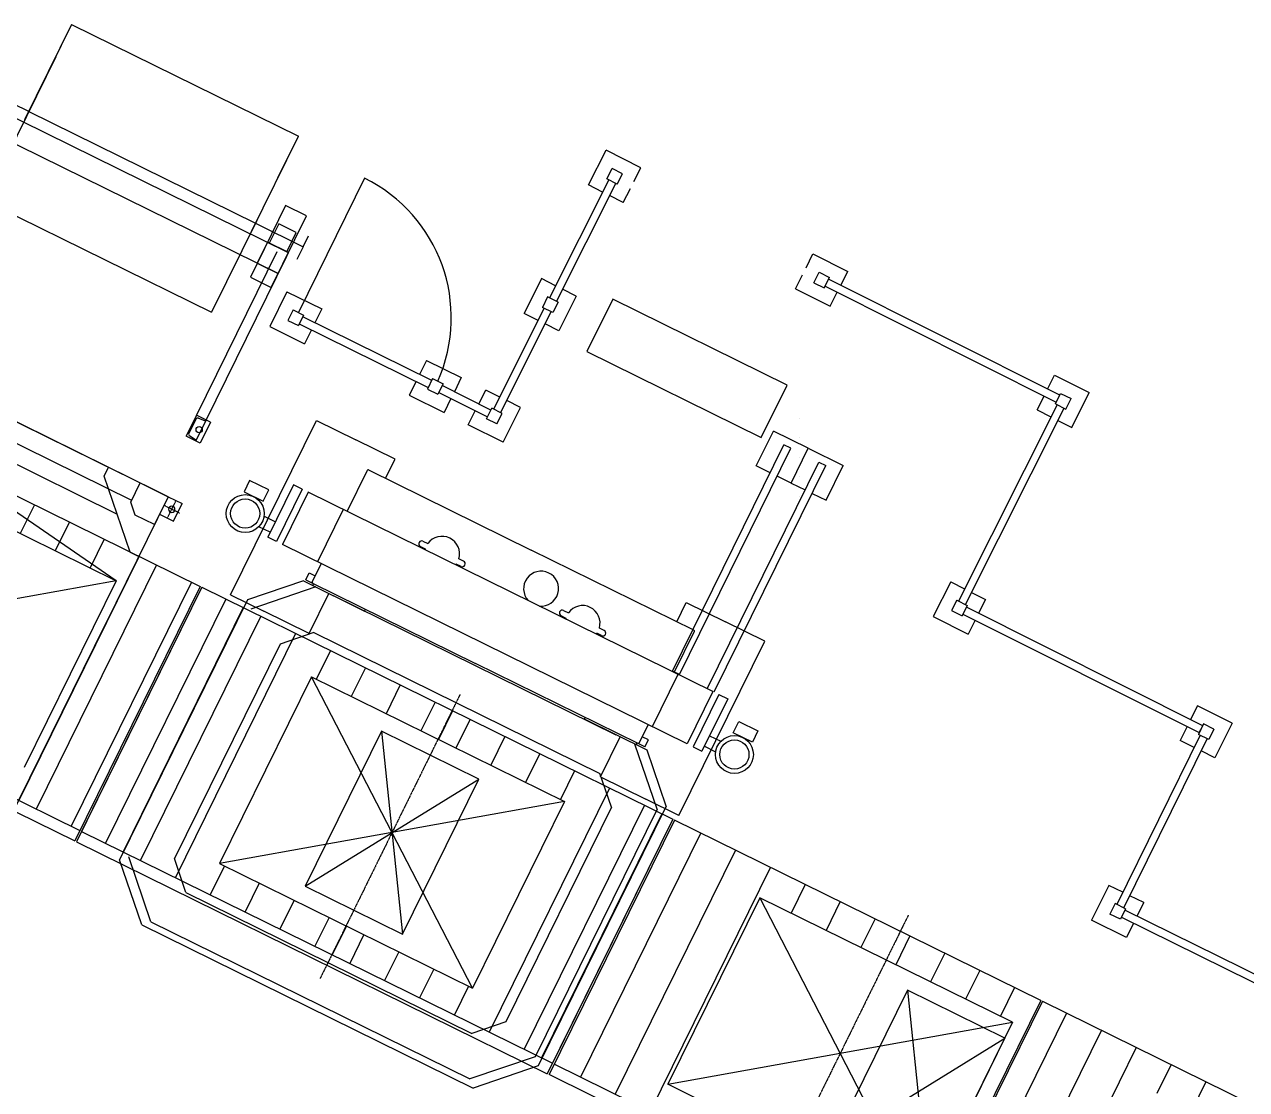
# Model space of a CAD drawing. Header units: millimetres. Extents: x -1732 to 458256, y -4349 to 130988.
# Drawn here: x 92971 to 99257, y 98295 to 103774 of the extents above; entities that cross this region are included whole.
import ezdxf

# ---------------------------------------------------------------- set-up
doc = ezdxf.new("R2010")
doc.units = ezdxf.units.MM
doc.header["$LTSCALE"] = 0.01
doc.header["$MEASUREMENT"] = 0
for name, pattern in [('CENTER', [50.8, 31.75, -6.35, 6.35, -6.35]), ('DASHED', [19.05, 12.7, -6.35]), ('GEN7A', [6.875, 4.75, -0.875, 0.375, -0.875])]:
    doc.linetypes.add(name, pattern=pattern)
doc.layers.get('0').update_dxf_attribs({"color": 251, "linetype": 'CONTINUOUS'})
for name, color, linetype in [('7A', 251, 'GEN7A'), ('BHMM', 251, 'CONTINUOUS'), ('CENN', 251, 'CONTINUOUS'), ('F-E-EQP', 251, 'CONTINUOUS'), ('GEV_FROZEN', 251, 'CONTINUOUS'), ('SAFETY-GUARD', 251, 'CONTINUOUS')]:
    doc.layers.add(name, color=color, linetype=linetype)

# ---------------------------------------------------------------- blocks, each defined once
blk = doc.blocks.new('*U17')
at = {"layer": 'BHMM'}
blk.add_circle((0, 0), 16.5, dxfattribs=at)
at = {"layer": 'CENN'}
for p, q in [((-46.5, 0), (46.5, 0)), ((0, 46.5), (0, -46.5))]:
    blk.add_line(p, q, dxfattribs=at)
blk = doc.blocks.new('*U18')
blk.add_circle((0, 0), 16.5)
at = {"layer": '7A'}
for p, q in [((-46.5, 0), (46.5, 0)), ((0, 46.5), (0, -46.5))]:
    blk.add_line(p, q, dxfattribs=at)
at = {"layer": 'GEV_FROZEN', "xscale": 0.1, "yscale": 0.1, "zscale": 0.1}
blk.add_blockref('*U17', (0, 0), dxfattribs=at)
blk = doc.blocks.new('safety-guard_800')
at = {"layer": 'SAFETY-GUARD', "linetype": 'DASHED'}
blk.add_line((0, 0), (800, 0), dxfattribs=at)
at = {"layer": 'SAFETY-GUARD', "linetype": 'Continuous'}
blk.add_lwpolyline([(0, -20), (800, -20), (800, 20), (0, 20)], close=True, dxfattribs=at)
blk = doc.blocks.new('doors_800left')
at = {"layer": 'SAFETY-GUARD', "linetype": 'Continuous'}
for p, q in [((0, 800), (0, 30.9)), ((-100, 100), (100, 100)), ((-100, 100), (-100, -100)), ((100, 100), (100, -100)), ((700, 100), (900, 100)), ((700, 100), (700, -100)), ((900, 100), (900, -100)), ((-30, 30), (-30, -30)), ((-30, 30), (30, 30)), ((30, 30), (30, -30)), ((770, 30), (770, -30)), ((770, 30), (830, 30)), ((830, 30), (830, -30)), ((-30, -30), (30, -30)), ((770, -30), (830, -30)), ((-100, -100), (100, -100)), ((700, -100), (900, -100))]:
    blk.add_line(p, q, dxfattribs=at)
at = {"layer": 'SAFETY-GUARD', "linetype": 'CENTER'}
for p, q in [((0, 115), (0, -115)), ((800, 115), (800, -115)), ((-115, 0), (115, 0)), ((685, 0), (915, 0))]:
    blk.add_line(p, q, dxfattribs=at)
at = {"layer": 'SAFETY-GUARD', "linetype": 'Continuous'}
blk.add_arc((0, 0), 800, 2.14606, 90, dxfattribs=at)
for p in [(0, 0), (800, 0)]:
    blk.add_point(p, dxfattribs=at)
blk.add_blockref('safety-guard_800', (0, 0), dxfattribs=at)

msp = doc.modelspace()

# ---------------------------------------------------------------- linework, layer by layer
at = {"layer": 'F-E-EQP', "linetype": 'Continuous'}
for p, q in [((93213.71659, 103774.36151), (92971.83439, 103283.37262)), ((93213.71659, 103774.36151), (93108.83147, 103561.45858)), ((93213.71659, 103774.36151), (94380.06849, 103199.76651)), ((93131.9994, 103608.48643), (92767.86963, 102868.094)), ((92992.75356, 103325.83577), (94159.10546, 102751.24077)), ((94138.00132, 102708.86875), (94379.88351, 103199.85764)), ((94274.99839, 102986.95471), (94379.88351, 103199.85764)), ((92767.86963, 102868.094), (93933.91563, 102293.64971)), ((94165.62458, 102764.9404), (93933.91563, 102293.64971)), ((96959.12928, 101748.16782), (96959.13168, 101748.16801)), ((96958.93546, 101648.17218), (96958.93998, 101648.17236)), ((92142.19371, 101553.18702), (93442.91863, 100912.39361)), ((96958.74107, 101548.17237), (96958.74559, 101548.17255)), ((96958.54668, 101448.17256), (96958.5512, 101448.17274)), ((96958.35229, 101348.17275), (96958.35681, 101348.17293)), ((93442.91851, 100912.39394), (91669.33261, 100593.34204)), ((93442.91863, 100912.39361), (92970.05775, 99952.54852)), ((94406.68723, 100911.37736), (94118.80706, 100813.5254)), ((94118.80706, 100813.5254), (93460.33723, 99476.91869)), ((96271.73061, 99752.90286), (96173.87865, 100040.78303)), ((96271.73061, 99752.90286), (95613.26079, 98416.29616)), ((93574.11859, 99142.17431), (93460.33723, 99476.91869)), ((93574.11859, 99142.17431), (95278.51641, 98302.5148)), ((95613.26079, 98416.29616), (95278.51641, 98302.5148))]:
    msp.add_line(p, q, dxfattribs=at)
at = {"layer": 'F-E-EQP'}
for p, q in [((92992.75356, 103325.83577), (92736.32972, 103452.16116)), ((92759.26524, 103374.173), (94323.34055, 102603.64238)), ((92706.23426, 103266.52711), (94270.36299, 102495.97017)), ((94158.93006, 102751.49554), (94404.96147, 102630.36095)), ((94279.04154, 102748.08993), (94230.42967, 102649.41427)), ((94368.74669, 102703.89733), (94279.04154, 102748.08993)), ((94221.45916, 102653.83353), (94168.42817, 102546.18764)), ((94329.10533, 102600.8024), (94221.45916, 102653.83353)), ((94320.13482, 102605.22166), (94368.74669, 102703.89733)), ((94404.96147, 102630.36095), (94432.6411, 102686.57989)), ((94269.92232, 102605.0135), (93802.65821, 101656.18719)), ((94276.07435, 102493.15651), (94329.10533, 102600.8024)), ((94404.96147, 102630.36095), (94372.86258, 102565.17149)), ((94319.26015, 102580.70757), (93851.99604, 101631.88125)), ((94168.42817, 102546.18764), (94276.07435, 102493.15651)), ((92140.73933, 102118.20243), (93454.91975, 101470.78076)), ((93092.51095, 101649.31889), (92140.73933, 102118.20243)), ((93442.91811, 100912.39386), (92035.8754, 101880.26025)), ((93522.85858, 101325.83486), (92506.79748, 101826.39016)), ((92080.55416, 101767.48929), (93874.6569, 100883.63728)), ((92493.72581, 101725.81255), (93447.75732, 101255.81569)), ((93852.67505, 101744.13783), (93816.43711, 101670.57961)), ((93927.45345, 101728.47928), (93855.68934, 101763.83336)), ((93866.06482, 101748.68908), (93897.89035, 101736.35475)), ((93927.45345, 101728.47928), (93874.42233, 101620.8331)), ((94031.44328, 100839.84219), (94473.36938, 101736.89375)), ((94031.44333, 100839.8423), (94473.36938, 101736.89375)), ((94473.36938, 101736.89375), (94675.20594, 101637.4604)), ((93710.57942, 101344.83184), (93092.51095, 101649.31889)), ((93803.10013, 101657.08424), (93802.65821, 101656.18719)), ((93874.42233, 101620.8331), (93802.65821, 101656.18719)), ((93820.98837, 101657.18983), (93850.16234, 101639.47319)), ((96735.05606, 101503.35276), (96823.44127, 101682.76305)), ((97002.85156, 101594.37784), (96823.44127, 101682.76305)), ((94877.04253, 101538.02704), (94675.20594, 101637.4604)), ((96304.12843, 100447.60307), (96877.52747, 101611.52734)), ((96340.01136, 100429.9256), (96913.4104, 101593.84987)), ((96913.4104, 101593.84987), (96877.52747, 101611.52734)), ((96914.46635, 101414.96755), (97002.85156, 101594.37784)), ((96914.46635, 101414.96755), (97002.85156, 101594.37784)), ((97002.85156, 101594.37784), (97182.26186, 101505.99264)), ((94828.43071, 101439.35148), (94877.04253, 101538.02704)), ((96483.53959, 100359.21743), (97056.93864, 101523.1417)), ((97056.93864, 101523.1417), (97092.82157, 101505.46423)), ((93381.309, 101451.30641), (93403.40531, 101496.15899)), ((93710.57942, 101344.83184), (93454.91975, 101470.78076)), ((94630.41988, 101269.35717), (94734.71451, 101481.0615)), ((94740.06989, 101482.88182), (95577.46861, 101070.34327)), ((96519.42253, 100341.53996), (97092.82157, 101505.46423)), ((96806.8193, 101467.99911), (96735.05606, 101503.35276)), ((97093.87665, 101326.58234), (97182.26186, 101505.99264)), ((93514.3997, 101059.75402), (93381.309, 101451.30641)), ((93518.42189, 101316.82897), (93567.03376, 101415.50463)), ((94129.04173, 101428.29092), (94100.31654, 101369.98257)), ((94227.71739, 101379.67905), (94129.04173, 101428.29092)), ((94354.57733, 101405.24871), (94221.99951, 101136.13327)), ((94399.4299, 101383.15241), (94354.57733, 101405.24871)), ((96914.46635, 101414.96755), (96842.70224, 101450.32164)), ((96914.46635, 101414.96755), (96986.23047, 101379.61347)), ((93710.57942, 101344.83184), (93385.75493, 100685.48106)), ((93620.87427, 101389.02444), (93710.57942, 101344.83184)), ((93620.87427, 101389.02444), (93710.57942, 101344.83184)), ((93710.57942, 101344.83184), (93639.85383, 101201.26823)), ((93710.57942, 101344.83184), (93782.34354, 101309.47775)), ((94100.31654, 101369.98257), (94198.9922, 101321.37071)), ((94198.9922, 101321.37071), (94227.71739, 101379.67905)), ((94399.4299, 101383.15241), (94266.85208, 101114.03696)), ((94430.82685, 101367.68526), (94298.24903, 101098.56982)), ((96511.98605, 100342.41693), (94430.82685, 101367.68526)), ((97022.11341, 101361.936), (97093.87665, 101326.58234)), ((93022.458, 101303.46704), (92949.54021, 101155.45345)), ((93541.17816, 101249.88009), (93518.42189, 101316.82897)), ((93738.15094, 101219.7726), (93782.34354, 101309.47775)), ((94610.23715, 101279.30005), (94477.65933, 101010.18461)), ((93201.86829, 101215.08183), (93128.95051, 101067.06824)), ((93639.85383, 101201.26823), (93541.17816, 101249.88009)), ((93666.38682, 101255.12669), (93738.15094, 101219.7726)), ((94261.04442, 101215.38927), (94202.97819, 101243.99519)), ((94234.52886, 101161.56618), (94176.46262, 101190.1721)), ((93381.27859, 101126.69662), (93308.3608, 100978.68303)), ((94266.85208, 101114.03696), (94221.99951, 101136.13327)), ((96379.40823, 100073.30149), (94298.24903, 101098.56982)), ((95007.59568, 101089.11777), (95032.49783, 101076.84991)), ((95020.85346, 101116.02932), (95045.75561, 101103.76145)), ((93560.68889, 101038.31141), (92941.99284, 99782.43916)), ((93514.3997, 101059.75402), (93559.25227, 101037.65772)), ((95229.86771, 101013.05993), (95204.96646, 101025.32736)), ((96414.86698, 100657.8049), (95577.46861, 101070.34327)), ((93650.39405, 100994.11884), (93031.698, 99738.24658)), ((94449.23037, 100901.56642), (94497.84206, 101000.24173)), ((95216.60993, 100986.14838), (95191.70868, 100998.41581)), ((93829.80438, 100905.73368), (93211.10833, 99649.86143)), ((94406.68723, 100911.37736), (94720.65578, 100756.70298)), ((94417.83357, 100917.03383), (94435.51061, 100952.91589)), ((94417.83357, 100917.03383), (94449.23037, 100901.56642)), ((94435.51061, 100952.91589), (94466.90741, 100937.44848)), ((94450.9978, 100905.15476), (94452.81808, 100899.79952)), ((94452.81822, 100899.79889), (95290.21694, 100487.26034)), ((94453.78351, 100888.17572), (94458.20277, 100897.14623)), ((93874.6569, 100883.63728), (93229.4453, 99573.94191)), ((93883.62837, 100879.21997), (93238.4168, 99569.52466)), ((93883.6284, 100879.22004), (93264.93233, 99623.34773)), ((93883.6284, 100879.22004), (96305.6674, 99686.01968)), ((94031.44333, 100839.8423), (94201.88301, 100755.8764)), ((94469.48083, 100880.44254), (94134.73645, 100766.66118)), ((94435.11648, 100640.97558), (94536.75978, 100847.29804)), ((94559.18598, 100836.24993), (96012.40938, 100120.32972)), ((94006.97296, 100818.45515), (93388.27691, 99562.5829)), ((94096.6781, 100774.26255), (93477.98206, 99518.39029)), ((96326.50651, 100701.33506), (96375.11832, 100800.01061)), ((96375.11832, 100800.01061), (96576.95491, 100700.57725)), ((94186.38325, 100730.06994), (93567.6872, 99474.19769)), ((94435.11648, 100640.97558), (94201.88301, 100755.8764)), ((94720.65578, 100756.70298), (94725.07505, 100765.67349)), ((95730.62196, 100732.924), (95755.5233, 100720.65653)), ((95743.87974, 100759.83555), (95768.78108, 100747.56808)), ((92795.79249, 99487.93527), (93385.75493, 100685.48106)), ((94365.79355, 100641.68473), (93747.0975, 99385.81247)), ((94459.60928, 100645.6316), (94285.65764, 100586.50453)), ((94459.60928, 100645.6316), (95930.92839, 99920.79666)), ((95939.63621, 100629.95461), (95914.73414, 100642.22244)), ((95952.89399, 100656.86616), (95927.99193, 100669.13398)), ((96312.3941, 100440.74449), (96416.68873, 100652.44882)), ((96778.79147, 100601.1439), (96576.95491, 100700.57725)), ((94285.65764, 100586.50453), (93742.01239, 99482.97652)), ((96336.86538, 99704.09234), (96778.79147, 100601.1439)), ((96336.86543, 99704.09244), (96778.79147, 100601.1439)), ((94545.20385, 100553.29952), (94472.2861, 100405.286)), ((91435.34212, 100457.79412), (93229.4453, 99573.94191)), ((91461.85768, 100511.61721), (93255.96098, 99627.76529)), ((94724.61414, 100464.91431), (94651.69637, 100316.90074)), ((96127.61531, 100074.72197), (95290.21694, 100487.26034)), ((94447.617, 100417.43907), (93974.75612, 99457.59398)), ((94447.617, 100417.43907), (95748.34192, 99776.64566)), ((95275.48126, 98816.80101), (94447.61707, 100417.43961)), ((96332.57575, 100430.80214), (96199.99793, 100161.6867)), ((96340.01136, 100429.9256), (96304.12843, 100447.60307)), ((94904.02444, 100376.52909), (94831.10666, 100228.51553)), ((96511.98605, 100342.41693), (96379.40823, 100073.30149)), ((96543.38273, 100326.94924), (96410.80491, 100057.8338)), ((96543.38273, 100326.94924), (96588.2353, 100304.85294)), ((95083.43473, 100288.14388), (95010.51696, 100140.13032)), ((96588.2353, 100304.85294), (96455.65748, 100035.73749)), ((95173.13988, 100243.95128), (95100.22211, 100095.93771)), ((95850.94119, 100199.87588), (95855.36045, 100208.8464)), ((94807.70804, 100139.15686), (94915.3905, 99095.08336)), ((95262.84503, 100199.75867), (95189.92726, 100051.7451)), ((96173.87865, 100040.78303), (95850.94119, 100199.87588)), ((96131.20459, 100072.95374), (96179.81628, 100171.62905)), ((96616.54572, 100130.3801), (96645.27091, 100188.68844)), ((96645.27091, 100188.68844), (96743.94657, 100140.07658)), ((96743.94657, 100140.07658), (96715.22138, 100081.76823)), ((95442.25533, 100111.37346), (95369.33755, 99963.35989)), ((95933.19228, 99902.95916), (96034.83558, 100109.28162)), ((96117.81374, 100068.40302), (96122.233, 100077.37353)), ((96132.97167, 100076.54181), (96127.61495, 100074.72215)), ((96180.27736, 100093.36892), (96148.88055, 100108.83633)), ((96162.60031, 100057.48686), (96180.27736, 100093.36892)), ((96494.70239, 100114.9935), (96552.76863, 100086.38758)), ((96715.22138, 100081.76823), (96616.54572, 100130.3801)), ((95621.66562, 100022.98825), (95548.74785, 99874.97468)), ((96224.8664, 99736.97347), (96111.08504, 100071.71786)), ((96162.60031, 100057.48686), (96131.20351, 100072.95427)), ((96410.80491, 100057.8338), (96455.65748, 100035.73749)), ((96468.18683, 100061.17041), (96526.25306, 100032.56449)), ((94414.83577, 99341.6781), (95308.26276, 99892.56213)), ((95801.07592, 99934.60304), (95728.15815, 99786.58947)), ((95990.05546, 99746.84503), (95930.92839, 99920.79666)), ((95933.19228, 99902.95916), (96166.42575, 99788.05834)), ((95980.48622, 99846.21783), (95361.79017, 98590.34557)), ((95748.34181, 99776.64599), (93974.75591, 99457.59409)), ((95748.34192, 99776.64566), (95275.48104, 98816.80057)), ((96336.86543, 99704.09244), (96166.42575, 99788.05834)), ((95990.05546, 99746.84503), (95446.4102, 98643.31702)), ((96159.89651, 99757.83262), (95541.20046, 98501.96036)), ((96224.8664, 99736.97347), (95597.3314, 98463.16037)), ((96249.60166, 99713.64001), (95630.90561, 98457.76776)), ((96305.6674, 99686.01968), (95660.4558, 98376.32431)), ((96314.63733, 99681.59923), (95669.42573, 98371.90385)), ((96305.66747, 99686.01962), (95686.97059, 98430.14778)), ((98198.44612, 98753.55589), (96314.63733, 99681.59923)), ((93264.93225, 99623.34758), (95686.97135, 98430.1474)), ((96449.19506, 99615.31034), (95830.49902, 98359.43808)), ((93238.4168, 99569.52466), (95660.4558, 98376.32431)), ((96628.60536, 99526.92513), (96009.90931, 98271.05287)), ((93620.9828, 99158.1037), (93507.20145, 99492.84808)), ((93801.13945, 99309.02489), (93742.01239, 99482.97652)), ((93974.75612, 99457.59398), (95275.48104, 98816.80057)), ((93999.42554, 99445.44076), (93926.5078, 99297.42726)), ((96808.01566, 99438.53992), (96189.31961, 98182.66766)), ((94178.83581, 99357.05549), (94105.91809, 99209.04205)), ((96987.42597, 99350.15474), (96914.5082, 99202.14118)), ((93801.13945, 99309.02489), (95272.45857, 98584.18995)), ((94358.2461, 99268.67028), (94285.32839, 99120.65684)), ((96753.03859, 99281.68794), (96280.17839, 98321.84252)), ((98053.76436, 98640.89627), (96753.03859, 99281.68794)), ((96753.03891, 99281.68805), (97580.90438, 97681.05073)), ((97166.83626, 99261.76953), (97093.91849, 99113.75596)), ((93620.9828, 99158.1037), (95262.58702, 98349.37901)), ((94537.6564, 99180.28507), (94464.73869, 99032.27163)), ((94627.36155, 99136.09247), (94554.44383, 98988.07902)), ((97346.24656, 99173.38432), (97273.32879, 99025.37075)), ((94717.0667, 99091.89986), (94644.14898, 98943.88642)), ((97525.65686, 99084.99911), (97452.73908, 98936.98554)), ((94896.47699, 99003.51465), (94823.55928, 98855.50121)), ((97705.06715, 98996.6139), (97632.14938, 98848.60033)), ((95075.88729, 98915.12944), (95002.96958, 98767.116)), ((97884.47745, 98908.22869), (97811.55968, 98760.21512)), ((95255.29758, 98826.74423), (95182.37987, 98678.73079)), ((98063.88775, 98819.84347), (97990.96997, 98671.82991)), ((97513.21567, 98806.30768), (97620.89813, 97762.23417)), ((98198.44612, 98753.55589), (97553.23452, 97443.86051)), ((98207.41488, 98749.13303), (97562.20331, 97439.43772)), ((98207.41491, 98749.13309), (97588.71884, 97493.26079)), ((98207.41491, 98749.13309), (100629.45392, 97555.93274)), ((95446.4102, 98643.31702), (95272.45857, 98584.18995)), ((96280.17861, 98321.84296), (98053.76475, 98640.89665)), ((98053.76436, 98640.89627), (97580.90417, 97681.05084)), ((98330.75947, 98688.36821), (97712.06342, 97432.49596)), ((98510.16976, 98599.983), (97891.47372, 97344.11074)), ((97120.3434, 98008.82891), (98013.77039, 98559.71294)), ((98689.58006, 98511.59779), (98070.88401, 97255.72553)), ((95597.3314, 98463.16037), (95262.58702, 98349.37901)), ((97579.75006, 97497.6836), (95695.94127, 98425.72695)), ((98868.99036, 98423.21258), (98796.07261, 98275.19906)), ((97553.23452, 97443.86051), (95669.42573, 98371.90385)), ((97580.90417, 97681.05084), (96280.17839, 98321.84252)), ((99048.40065, 98334.82736), (98975.48288, 98186.8138))]:
    msp.add_line(p, q, dxfattribs=at)
at = {"layer": 'F-E-EQP', "linetype": 'CENTER'}
for p, q in [((95212.06218, 100328.61575), (94491.97, 98866.9238)), ((97517.48449, 99192.86534), (96797.39329, 97731.1729))]:
    msp.add_line(p, q, dxfattribs=at)
at = {"layer": 'F-E-EQP'}
for points in [[(94240.72012, 102421.39211), (94421.90981, 102789.18321), (94314.26363, 102842.21434), (94133.07395, 102474.42323)], [(96893.77284, 101918.81038), (95996.72135, 102360.73644), (95864.14354, 102091.62099), (96761.19502, 101649.69494)], [(94807.70804, 100139.15686), (94414.83577, 99341.6781), (94915.3905, 99095.08336), (95308.26276, 99892.56213)], [(97513.21567, 98806.30768), (97120.3434, 98008.82891), (97620.89813, 97762.23417), (98013.77039, 98559.71294)]]:
    msp.add_lwpolyline(points, close=True, dxfattribs=at)
for centre, radius in [((93869.5308, 101690.12175), 16), ((94106.50103, 101258.08108), 97.5), ((94106.50103, 101258.08108), 75), ((96622.73022, 100018.4786), 97.5), ((96622.73022, 100018.4786), 75)]:
    msp.add_circle(centre, radius, dxfattribs=at)
for centre, radius, start, end in [((93861.64556, 101739.71857), 10, 63.773164219, 153.773164219), ((93900.09998, 101740.84001), 5, 243.773164219, 333.773164219), ((93825.40763, 101666.16035), 10, 153.773164219, 243.773164219), ((93847.95271, 101634.98794), 5, 333.773164219, 63.773164219), ((94738.30236, 101479.29397), 4, 63.773164219, 153.773164219), ((95014.22457, 101102.57355), 15, 63.773164219, 243.773164219), ((95118.73215, 101051.08863), 90, 343.367232446, 144.179095992), ((95118.73215, 101051.08863), 90, 163.367232446, 166.612618773), ((95118.73215, 101051.08863), 90, 320.933709666, 324.179095992), ((95223.23882, 100999.60416), 15, 243.773164219, 63.773164219), ((95628.28465, 100871.40638), 90, 264.81246554, 222.733862899), ((95841.75761, 100694.89526), 90, 343.367232446, 144.179095992), ((95737.25085, 100746.37978), 15, 63.773164219, 243.773164219), ((95841.75761, 100694.89526), 90, 163.367232446, 166.612618773), ((95841.75761, 100694.89526), 90, 320.933709666, 324.179095992), ((95946.2651, 100643.41039), 15, 243.773164219, 63.773164219), ((96413.09945, 100654.21705), 4, 333.773164219, 63.773164219)]:
    msp.add_arc(centre, radius, start, end, dxfattribs=at)
at = {"layer": 'SAFETY-GUARD', "linetype": 'Continuous'}
for p, q in [((95872.6274, 102948.43045), (95962.32192, 103127.18978)), ((96141.08122, 103037.49522), (95962.32192, 103127.18978)), ((95966.58624, 102979.60313), (95993.49459, 103033.23091)), ((96047.12239, 103006.32256), (95993.4946, 103033.23092)), ((96105.39296, 102966.36926), (96141.08122, 103037.49522)), ((94719.9709, 102983.18632), (94380.07597, 102293.24456)), ((95976.26558, 102974.74641), (95671.68327, 102367.72024)), ((96020.21402, 102952.69477), (95966.58624, 102979.60313)), ((96020.21403, 102952.69476), (96047.12239, 103006.32256)), ((95707.43513, 102349.78134), (96012.01744, 102956.8075)), ((95944.8725, 102912.18064), (95872.6274, 102948.43045)), ((96051.38671, 102858.73592), (96087.45406, 102930.6174)), ((96051.38671, 102858.73592), (95980.62436, 102894.24174)), ((96990.99294, 102522.00935), (97026.87074, 102593.51307)), ((97026.87074, 102593.51307), (97205.63008, 102503.81855)), ((95630.83126, 102466.53581), (95541.13671, 102287.77649)), ((95703.07635, 102430.28601), (95630.83126, 102466.53581)), ((96937.17621, 102414.75376), (96973.05403, 102486.25749)), ((97031.13506, 102445.92645), (97058.04342, 102499.55423)), ((97058.04342, 102499.55423), (97111.67121, 102472.64588)), ((97084.76285, 102419.01808), (97111.67122, 102472.64587)), ((98295.93591, 101867.23929), (97107.18649, 102463.7079)), ((97169.75225, 102432.31482), (97205.63008, 102503.81855)), ((95809.59057, 102376.84128), (95738.82821, 102412.3471)), ((96937.17621, 102414.75376), (97115.93552, 102325.05925)), ((97031.13506, 102445.92644), (97084.76285, 102419.01808)), ((97089.24758, 102427.95604), (98277.997, 101831.48743)), ((94320.91751, 102399.4429), (94232.5323, 102220.0326)), ((94320.91751, 102399.4429), (94500.32779, 102311.05768)), ((95662.00392, 102372.57696), (95635.09557, 102318.94918)), ((95715.63171, 102345.66862), (95662.00392, 102372.57696)), ((95715.63172, 102345.66861), (95688.72336, 102292.04082)), ((95809.59057, 102376.84128), (95719.89603, 102198.08199)), ((97115.93552, 102325.05925), (97151.81334, 102396.56296)), ((94352.77628, 102305.71445), (94326.26073, 102251.89137)), ((94352.77629, 102305.71446), (94406.59937, 102279.1989)), ((94406.59937, 102279.1989), (94380.08382, 102225.37581)), ((94500.32779, 102311.05768), (94464.97372, 102239.29356)), ((95613.38182, 102251.52669), (95541.13671, 102287.77649)), ((95688.72336, 102292.04082), (95635.09556, 102318.94917)), ((94232.5323, 102220.0326), (94411.9426, 102131.64737)), ((94326.26073, 102251.89137), (94380.08381, 102225.37581)), ((95719.89603, 102198.08199), (95649.13369, 102233.58779)), ((94447.29668, 102203.4115), (94411.9426, 102131.64737)), ((95038.5587, 102045.90205), (95003.20461, 101974.13793)), ((95038.5587, 102045.90205), (95217.96899, 101957.51683)), ((98233.37015, 101898.63238), (98269.24796, 101970.13609)), ((98269.24796, 101970.13609), (98448.00729, 101880.44157)), ((94985.52757, 101938.25587), (94950.17349, 101866.49175)), ((95070.41747, 101952.17361), (95043.90191, 101898.35053)), ((95043.90191, 101898.35053), (95097.725, 101871.83496)), ((95070.41747, 101952.17362), (95124.24056, 101925.65805)), ((95124.24056, 101925.65805), (95097.725, 101871.83496)), ((95217.96899, 101957.51683), (95182.29204, 101885.09734)), ((94950.17349, 101866.49175), (95129.58378, 101778.10653)), ((95164.61452, 101849.21432), (95129.58378, 101778.10653)), ((95307.55186, 101822.24679), (95343.42967, 101893.75053)), ((95415.67478, 101857.50071), (95343.42967, 101893.75053)), ((95522.18897, 101804.05597), (95451.42664, 101839.5618)), ((98179.55343, 101791.37678), (98215.43125, 101862.88051)), ((98273.51228, 101822.54947), (98300.42064, 101876.17725)), ((98300.42064, 101876.17725), (98354.04843, 101849.2689)), ((98327.14007, 101795.64111), (98354.04844, 101849.2689)), ((98358.31274, 101701.68227), (98448.00729, 101880.44157)), ((95253.73515, 101714.9912), (95289.61296, 101786.49492)), ((95347.69399, 101746.16388), (95374.60234, 101799.79166)), ((95428.23014, 101772.88331), (95374.60235, 101799.79167)), ((95401.32178, 101719.25551), (95428.23014, 101772.88331)), ((95432.49446, 101625.29667), (95522.18897, 101804.05597)), ((98179.55343, 101791.37678), (98251.05716, 101755.49898)), ((98273.51227, 101822.54946), (98327.14007, 101795.64111)), ((95432.49446, 101625.29667), (95253.73515, 101714.9912)), ((95401.32177, 101719.25552), (95347.69399, 101746.16388)), ((98286.80902, 101737.56007), (98358.31274, 101701.68227)), ((97735.56551, 100906.5182), (97645.871, 100727.75889)), ((97735.56551, 100906.5182), (97807.06924, 100870.64038)), ((97842.82111, 100852.70148), (97914.32482, 100816.82367)), ((97766.73819, 100812.55936), (97739.82984, 100758.93156)), ((97766.7382, 100812.55935), (97820.36598, 100785.65099)), ((97820.36598, 100785.65099), (97793.45763, 100732.0232)), ((97914.32482, 100816.82367), (97878.44702, 100745.31994)), ((97645.871, 100727.75889), (97824.6303, 100638.06434)), ((97739.82984, 100758.93156), (97793.45763, 100732.02319)), ((97860.50811, 100709.56808), (97824.6303, 100638.06434)), ((99004.32669, 100269.62317), (98968.81477, 100198.21545)), ((99183.40426, 100180.56578), (99004.32669, 100269.62317)), ((98951.00317, 100162.39972), (98915.26925, 100090.54561)), ((99035.83374, 100175.77594), (99009.11651, 100122.05267)), ((99089.55702, 100149.05872), (99035.83374, 100175.77594)), ((99089.55701, 100149.05871), (99062.83979, 100095.33545)), ((99183.40426, 100180.56578), (99094.34685, 100001.48821)), ((99018.13035, 100117.56998), (98589.38394, 99247.27141)), ((98625.266, 99229.59437), (99053.94612, 100099.75837)), ((98987.19531, 100054.77593), (98915.26925, 100090.54561)), ((99062.83979, 100095.33545), (99009.11652, 100122.05266)), ((99094.34685, 100001.48821), (99023.01108, 100036.96433)), ((98548.62799, 99345.38296), (98460.24275, 99165.97268)), ((98620.31876, 99310.06502), (98548.62799, 99345.38296)), ((98728.03828, 99256.99777), (98656.20082, 99292.38798)), ((98580.48676, 99251.65454), (98553.97119, 99197.83146)), ((98580.48676, 99251.65454), (98553.97119, 99197.83146)), ((98607.79428, 99171.3159), (98553.9712, 99197.83145)), ((98607.79428, 99171.3159), (98553.9712, 99197.83145)), ((98634.30985, 99225.13898), (98580.48676, 99251.65454)), ((98634.30985, 99225.13898), (98580.48676, 99251.65454)), ((98634.30985, 99225.13897), (98607.79428, 99171.3159)), ((98634.30985, 99225.13897), (98607.79428, 99171.3159)), ((98728.03828, 99256.99777), (98693.47575, 99186.8404)), ((98639.65307, 99077.58747), (98460.24275, 99165.97268)), ((98675.79871, 99150.95835), (98639.65307, 99077.58747))]:
    msp.add_line(p, q, dxfattribs=at)
for points in [[(95644.77491, 102314.09245), (95384.28169, 101794.93495)], [(95420.03355, 101776.99604), (95680.52677, 102296.15355)], [(94384.50308, 102234.34632), (95048.32117, 101907.32104)], [(95065.99821, 101943.2031), (94402.18011, 102270.22838)], [(95370.11762, 101790.8537), (95119.72461, 101916.49126)], [(95102.04709, 101880.60824), (95352.17872, 101755.10184)], [(98282.45024, 101818.06473), (97775.67616, 100808.07463)], [(97811.42802, 100790.13572), (98318.20211, 101800.12583)], [(97797.94236, 100740.96116), (99013.50567, 100131.03837), (99031.44458, 100166.79023), (97815.88126, 100776.71303)], [(99962.62728, 98561.6019), (98630.68215, 99217.77523)], [(98613.0051, 99181.89317), (99944.81568, 98525.78613)]]:
    msp.add_lwpolyline(points, dxfattribs=at)
msp.add_arc((94366.43005, 102265.54513), 800, 335.919223336, 63.773167489, dxfattribs=at)

# ---------------------------------------------------------------- block references
at = {"layer": 'F-E-EQP', "extrusion": (0, 0, -1), "zscale": -1, "rotation": 116.2268357807336}
msp.add_blockref('*U18', (-93728.85044, 101280.09259), dxfattribs=at)
at = {"layer": 'F-E-EQP', "xscale": -1, "rotation": 153.7731134841614}
msp.add_blockref('doors_800left', (92379.18104, 98299.0056), dxfattribs=at)

doc.saveas('drawing.dxf')
